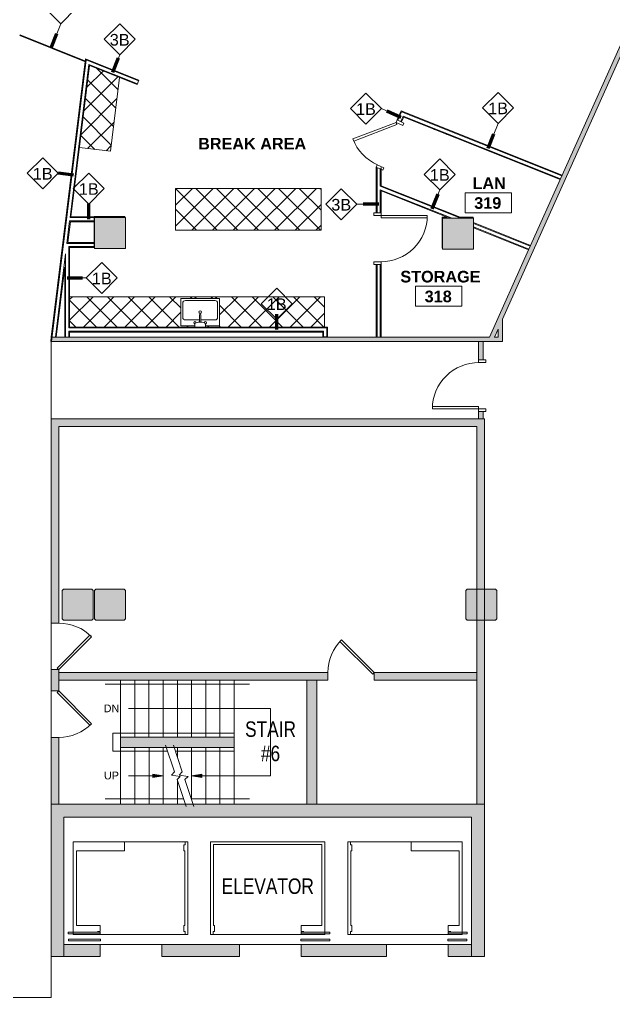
# Model space of a CAD drawing. Header units: inches. Extents: x -13 to 4331, y -638 to 2885.
# Drawn here: x 3126 to 3586, y 806 to 1564 of the extents above; entities that cross this region are included whole.
import ezdxf

# ---------------------------------------------------------------- set-up
doc = ezdxf.new("R2010")
doc.units = ezdxf.units.IN
doc.header["$MEASUREMENT"] = 0
for name, color, linetype, lineweight in [('A-AREA-IDEN', 2, 'Continuous', 9), ('A-DETL-THIN', 151, 'Continuous', 9), ('A-DOOR', 31, 'Continuous', 13), ('A-DOOR-FRAM', 31, 'Continuous', 20), ('A-ELEV', 7, 'Continuous', 9), ('A-FLOR-LEVL', 7, 'Continuous', 9), ('A-FLOR-STRS', 7, 'Continuous', 9), ('A-WALL', 113, 'Continuous', 9), ('A-WALL-IDEN', 211, 'Continuous', 9), ('A-WALL-PATT', 111, 'Continuous', 13), ('Chevy Chase Pavilion_3rd Floor Base_dwg', 8, 'Continuous', 9), ('I-WALL', 2, 'Continuous', 13), ('P-SANR-FIXT', 6, 'Continuous', 9), ('Q-CASE', 31, 'Continuous', 9), ('S-COLS', 52, 'Continuous', 13), ('TEXT', 7, 'Continuous', 9)]:
    doc.layers.add(name, color=color, linetype=linetype, lineweight=lineweight)
doc.styles.add('Arial', font='arial.ttf', dxfattribs={"height": 6})
doc.styles.add('Arial_1', font='arial.ttf', dxfattribs={"width": 0.8, "height": 12})
doc.styles.add('Swis721 Lt BT', font='swissl.ttf', dxfattribs={"height": 9})
doc.styles.add('Swis721 Lt BT_B', font='', dxfattribs={"height": 9})
doc.styles.get('Swis721 Lt BT_B').set_extended_font_data('Swis721 Lt BT', bold=True)
pattern_1 = [(0, (0, 0), (30.72, 7.68), [1.267, -21.773, 1.267, -21.773, -122.88]), (0, (0, 0), (30.72, 7.68), [-46.08, 1.267, -44.813, 1.267, -21.773, -53.76]), (0, (0, 0), (30.72, 7.68), [-115.2, 1.267, -14.093, 1.267, -37.133]), (120, (11.52, 3.84), (-22.011075, 22.7643), [1.267, -21.773, 1.267, -21.773, -122.88]), (120, (11.52, 3.84), (-22.011075, 22.7643), [-46.08, 1.267, -44.813, 1.267, -21.773, -53.76]), (120, (11.52, 3.84), (-22.011075, 22.7643), [-115.2, 1.267, -14.093, 1.267, -37.133]), (240, (15.36, 19.2), (-8.708925, -30.4443), [1.267, -21.773, 1.267, -21.773, -122.88]), (240, (15.36, 19.2), (-8.708925, -30.4443), [-46.08, 1.267, -44.813, 1.267, -21.773, -53.76]), (240, (15.36, 19.2), (-8.708925, -30.4443), [-115.2, 1.267, -14.093, 1.267, -37.133])]
pattern_2 = [(45, (0, 0), (-8.012227, 8.012227), []), (135, (0, 0), (-8.012227, -8.012227), [])]

# ---------------------------------------------------------------- blocks, each defined once
blk = doc.blocks.new('Concrete-Rectangular-Column - 24x24-5082804-FIRST FLOOR CONSTRUCTION')
at = {"layer": 'S-COLS', "lineweight": 9}
blk.add_hatch(color=7, dxfattribs=at).paths.add_polyline_path([(2.36, -12), (12, -12), (12, 12), (-12, 12), (-12, -12)], flags=0)
at = {"layer": 'S-COLS', "color": 8, "lineweight": 20}
for p, q in [((12, 12), (-12, 12)), ((-12, 12), (-12, -12)), ((12, -12), (12, 12)), ((-12, -12), (12, -12))]:
    blk.add_line(p, q, dxfattribs=at)
blk = doc.blocks.new('Single Flush - OTJ_SOLIDFLUSH_ALUM-V3-FIRST FLOOR CONSTRUCTION')
at = {"layer": 'A-DOOR', "color": 8, "lineweight": 20}
for p, q in [((16.15625, -1.75), (17.90625, -1.75)), ((16.15625, -37.5625), (16.15625, -1.75)), ((17.90625, -1.75), (17.90625, -37.5625)), ((17.90625, -37.5625), (16.15625, -37.5625))]:
    blk.add_line(p, q, dxfattribs=at)
at = {"layer": 'A-DOOR', "lineweight": 9}
blk.add_arc((17.90625, -1.75), 35.8125, 179.5, 270, dxfattribs=at)
at = {"layer": 'A-DOOR-FRAM', "color": 8}
for p, q in [((-20, 4), (-20, -1.75)), ((-20, 4), (-18, 4)), ((-18, 4), (-18, -1.75)), ((18.000004, 4), (18.000004, -1.75)), ((18.000004, 4), (20.000004, 4)), ((20.000004, 4), (20.000004, -1.75)), ((-20, -1.75), (-18, -1.75)), ((18.000004, -1.75), (20.000004, -1.75))]:
    blk.add_line(p, q, dxfattribs=at)
blk = doc.blocks.new('Sink Kitchen-Single - 30_ x 21_-5157492-FIRST FLOOR CONSTRUCTION')
at = {"layer": 'P-SANR-FIXT'}
for p, q in [((-3.37, 10.59), (-14.38, 10.59)), ((-14.38, 10.59), (-14.38, -10.41)), ((0.12, 7.88), (0.12, 2.09)), ((1.12, 7.88), (1.12, 2.09)), ((15.62, 10.59), (4.85, 10.59)), ((15.62, -10.41), (15.62, 10.59)), ((-12.88, 4.09), (-12.88, -6.91)), ((0.12, 6.09), (-10.88, 6.09)), ((12.12, 6.09), (1.12, 6.09)), ((14.12, -6.91), (14.12, 4.09)), ((-14.38, -10.41), (15.62, -10.41)), ((-10.88, -8.91), (12.12, -8.91))]:
    blk.add_line(p, q, dxfattribs=at)
for centre, radius, start, end in [((-3.38, 8.34), 1, 90, 180), ((-3.38, 8.34), 1, 180, 354.61732), ((4.62, 8.34), 1, 187.76447, 0), ((4.62, 8.34), 1, 360, 75.54269), ((-10.88, 4.09), 2, 90, 180), ((0.62, 0), 1, 360, 180), ((0.62, 0), 1, 180, 0), ((0.62, 2.09), 0.5, 180, 0), ((12.12, 4.09), 2, 360, 90), ((-10.88, -6.91), 2, 180, 270), ((12.12, -6.91), 2, 270, 0)]:
    blk.add_arc(centre, radius, start, end, dxfattribs=at)
blk = doc.blocks.new('Casework 8 - Casework 8-5456503-FIRST FLOOR CONSTRUCTION')
at = {"layer": 'Q-CASE'}
h = blk.add_hatch(dxfattribs=at)
h.set_pattern_fill('FP_14', color=256, style=0, pattern_type=2)
h.set_pattern_definition([(45, (-0.618, -7.569), (-8.012227, 8.012227), []), (135, (-0.618, -7.569), (-8.012227, -8.012227), [])])
h.paths.add_polyline_path([(3269.03, 1317.84), (3361.54, 1317.84), (3361.54, 1341.34), (3163.8, 1341.34), (3163.8, 1317.84), (3260.81, 1317.84), (3260.81, 1318.84), (3250.04, 1318.84), (3250.04, 1339.84), (3280.04, 1339.84), (3280.04, 1318.84), (3269.03, 1318.84)], flags=0)
for p, q in [((3361.54, 1341.34), (3163.8, 1341.34)), ((3361.54, 1317.84), (3361.54, 1341.34)), ((3163.8, 1317.84), (3260.81, 1317.84)), ((3269.03, 1317.84), (3361.54, 1317.84))]:
    blk.add_line(p, q, dxfattribs=at)
blk = doc.blocks.new('Casework 9 - Casework 9-5462017-FIRST FLOOR CONSTRUCTION')
at = {"layer": 'Q-CASE'}
h = blk.add_hatch(dxfattribs=at)
h.set_pattern_fill('FP_15', color=256, style=0, pattern_type=2)
h.set_pattern_definition(pattern_2)
h.paths.add_polyline_path([(3246.51, 1400.45), (3359.42, 1400.45), (3359.42, 1432.83), (3246.51, 1432.83), (3246.51, 1428.61)], flags=0)
for p, q in [((3359.42, 1432.83), (3246.51, 1432.83)), ((3246.51, 1432.83), (3246.51, 1400.45)), ((3359.42, 1400.45), (3359.42, 1432.83)), ((3246.51, 1400.45), (3359.42, 1400.45))]:
    blk.add_line(p, q, dxfattribs=at)
blk = doc.blocks.new('Single Flush - OTJ_SOLIDFLUSH_ALUM-5627531-FIRST FLOOR CONSTRUCTION')
at = {"layer": 'A-DOOR', "lineweight": 20}
for p, q in [((-7.42, 27.2), (-8.65, 25.96)), ((-8.65, 25.96), (16.67, 0.64)), ((17.91, 1.87), (-7.42, 27.2)), ((16.67, 0.64), (17.91, 1.87))]:
    blk.add_line(p, q, dxfattribs=at)
at = {"layer": 'A-DOOR', "lineweight": 9}
blk.add_arc((17.91, 1.87), 35.81, 135, 180.5, dxfattribs=at)
at = {"layer": 'A-DOOR-FRAM'}
for p, q in [((-20, -3.87), (-20, 1.87)), ((-20, 1.87), (-18, 1.87)), ((-18, -3.87), (-18, 1.87)), ((18, -3.87), (18, 1.87)), ((18, 1.87), (20, 1.87)), ((20, -3.87), (20, 1.87)), ((-20, -3.87), (-18, -3.87)), ((18, -3.87), (20, -3.87))]:
    blk.add_line(p, q, dxfattribs=at)
blk = doc.blocks.new('Casework 7 - Casework 8-5509651-FIRST FLOOR CONSTRUCTION')
at = {"layer": 'Q-CASE'}
h = blk.add_hatch(dxfattribs=at)
h.set_pattern_fill('FP_19', color=256, style=0, pattern_type=2)
h.set_pattern_definition(pattern_2)
h.paths.add_polyline_path([(3196.1, 1461.59), (3203.11, 1518.72), (3179.84, 1528), (3172.05, 1464.54), (3180.24, 1463.54)], flags=0)
for p, q in [((3196.1, 1461.59), (3203.11, 1518.72)), ((3172.05, 1464.54), (3196.1, 1461.59))]:
    blk.add_line(p, q, dxfattribs=at)
blk = doc.blocks.new('Single Flush - OTJ_SOLIDFLUSH_ALUM-5659428-FIRST FLOOR CONSTRUCTION')
at = {"layer": 'A-DOOR', "lineweight": 20}
for p, q in [((16.15625, -1.875), (17.90625, -1.875)), ((16.15625, -37.6875), (16.15625, -1.875)), ((17.90625, -1.875), (17.90625, -37.6875)), ((17.90625, -37.6875), (16.15625, -37.6875))]:
    blk.add_line(p, q, dxfattribs=at)
at = {"layer": 'A-DOOR', "lineweight": 9}
blk.add_arc((17.90625, -1.875), 35.8125, 179.5, 270, dxfattribs=at)
at = {"layer": 'A-DOOR-FRAM'}
for p, q in [((-20, 3.875), (-20, -1.875)), ((-20, 3.875), (-18, 3.875)), ((-18, 3.875), (-18, -1.875)), ((18.000004, 3.875), (18.000004, -1.875)), ((18.000004, 3.875), (20.000004, 3.875)), ((20.000004, 3.875), (20.000004, -1.875)), ((-20, -1.875), (-18, -1.875)), ((18.000004, -1.875), (20.000004, -1.875))]:
    blk.add_line(p, q, dxfattribs=at)
blk = doc.blocks.new('P-Water Filtration Cooler Bottle Filler - Bottle Filler-V6-FIRST FLOOR CONSTRUCTION')
at = {"layer": 'P-SANR-FIXT'}
for p, q in [((-4.11, 4.32), (-4.11, 1.88)), ((-4.11, 1.88), (4.11, 1.88)), ((4.11, 1.88), (4.11, 4.32))]:
    blk.add_line(p, q, dxfattribs=at)
blk.add_arc((0, -5.9), 11.64, 74.49807, 105.50193, dxfattribs=at)
for points in [[(-3.11, 5.32), (-3.19, 5.32), (-3.34, 5.3), (-3.55, 5.23), (-3.74, 5.11), (-3.93, 4.92), (-4.05, 4.71), (-4.1, 4.49), (-4.11, 4.38), (-4.11, 4.32)], [(4.11, 4.32), (4.11, 4.4), (4.09, 4.55), (4.02, 4.76), (3.9, 4.95), (3.71, 5.14), (3.5, 5.26), (3.28, 5.31), (3.17, 5.32), (3.11, 5.32)]]:
    blk.add_open_spline(points, degree=3, knots=[0, 0, 0, 0, 0.142857, 0.285714, 0.428571, 0.571429, 0.785714, 0.892857, 1, 1, 1, 1], dxfattribs=at)
blk = doc.blocks.new('Chevy Chase Pavilion_3rd Floor Base_dwg__U3-5518005-FIRST FLOOR CONSTRUCTION')
at = {"layer": 'A-DOOR', "color": 7, "lineweight": 9, "flags": 128}
blk.add_lwpolyline([(0, 0), (25.46, 25.46), (26.07, 24.84), (26.66, 24.18), (1.24, -1.24)], close=True, dxfattribs=at)
at = {"layer": 'A-DOOR', "color": 7, "lineweight": 9}
blk.add_arc((0, 0), 36, 0, 45, dxfattribs=at)
blk = doc.blocks.new('Chevy Chase Pavilion_3rd Floor Base_dwg__U3-5518006-FIRST FLOOR CONSTRUCTION')
at = {"layer": 'A-DOOR', "color": 7, "lineweight": 9, "flags": 128}
blk.add_lwpolyline([(0, 0), (25.46, 25.46), (26.07, 24.84), (26.66, 24.18), (1.24, -1.24)], close=True, dxfattribs=at)
at = {"layer": 'A-DOOR', "color": 7, "lineweight": 9}
blk.add_arc((0, 0), 36, 0, 45, dxfattribs=at)
blk = doc.blocks.new('Chevy Chase Pavilion_3rd Floor Base_dwg_cut-5518010-FIRST FLOOR CONSTRUCTION')
at = {"layer": 'A-FLOR-STRS', "flags": 128}
blk.add_lwpolyline([(-1, 0), (-0.125, 0), (-0.0625, -0.125), (0.0625, 0.125), (0.125, 0), (1, 0)], dxfattribs=at)
blk = doc.blocks.new('Chevy Chase Pavilion_3rd Floor Base_dwg-5020009-FIRST FLOOR CONSTRUCTION')
at = {"layer": 'A-FLOR-STRS'}
for points in [[(3228.97, 976.31), (3228.97, 978.98), (3236.97, 977.65)], [(3266.97, 976.31), (3258.97, 977.65), (3266.97, 978.98)]]:
    blk.add_hatch(color=256, dxfattribs=at).paths.add_polyline_path(points, flags=0)
at = {"layer": 'A-WALL-PATT', "lineweight": 9}
h = blk.add_hatch(color=7, dxfattribs=at)
h.paths.add_polyline_path([(3477.54, 1387.14), (3477.64, 1387.24), (3477.64, 1402.31), (3477.54, 1402.35), (3477.54, 1387.23)], flags=0)
h.paths.add_polyline_path([(3477.64, 1406.35), (3477.64, 1409.24), (3477.54, 1409.34), (3477.54, 1406.39)], flags=0)
for points in [[(3206.64, 1386.24), (3206.72, 1386.32), (3184.56, 1386.32), (3184.64, 1386.24), (3197.99, 1386.24)], [(3156.04, 1095.9), (3156.04, 1095.9), (3156.04, 1248.24), (3480.04, 1248.24), (3480.04, 1122.24), (3486.04, 1122.24), (3486.04, 1254.24), (3150.04, 1254.24), (3150.04, 1095.9)], [(3472.64, 1098.24), (3494.64, 1098.24), (3495.64, 1099.24), (3495.64, 1121.24), (3494.64, 1122.24), (3472.64, 1122.24), (3471.64, 1121.24), (3471.64, 1099.24)], [(3203.97, 999.65), (3291.97, 999.65), (3291.97, 1007.65), (3203.97, 1007.65), (3203.97, 999.65)]]:
    blk.add_hatch(color=7, dxfattribs=at).paths.add_polyline_path(points, flags=0)
h = blk.add_hatch(color=7, dxfattribs=at)
h.paths.add_polyline_path([(3181.64, 1098.24), (3182.64, 1099.24), (3182.64, 1121.24), (3181.64, 1122.24), (3159.64, 1122.24), (3158.64, 1121.24), (3158.64, 1099.24), (3159.64, 1098.24)], flags=0)
h.paths.add_polyline_path([(3206.64, 1098.24), (3207.64, 1099.24), (3207.64, 1121.24), (3206.64, 1122.24), (3184.64, 1122.24), (3183.64, 1121.24), (3183.64, 1099.24), (3184.64, 1098.24), (3197.99, 1098.24)], flags=0)
h = blk.add_hatch(color=7, dxfattribs=at)
h.paths.add_polyline_path([(3160.04, 955.65), (3160.04, 955.64), (3160.04, 945.65)], flags=0)
h.paths.add_polyline_path([(3486.04, 837.64), (3486.04, 1098.24), (3480.04, 1098.24), (3480.04, 1057.65), (3400.66, 1057.65), (3400.66, 1051.65), (3480.04, 1051.65), (3480.04, 955.64), (3356.03, 955.65), (3356.03, 1051.65), (3364.66, 1051.65), (3364.66, 1057.65), (3156.04, 1057.65), (3156.04, 1059.9), (3150.04, 1059.9), (3150.04, 1043.4), (3156.04, 1043.4), (3156.04, 1051.65), (3348.41, 1051.65), (3348.41, 955.65), (3156.04, 955.65), (3156.04, 1007.4), (3150.04, 1007.4), (3150.04, 837.65), (3188.04, 837.65), (3188.04, 846.77), (3160.04, 846.77), (3160.04, 945.65), (3476.04, 945.64), (3476.04, 846.77), (3458.04, 846.77), (3458.04, 837.64), (3476.04, 837.64)], flags=0)
h.paths.add_polyline_path([(3344.04, 837.65), (3410.04, 837.65), (3410.04, 846.77), (3344.04, 846.77)], flags=0)
h.paths.add_polyline_path([(3236.04, 837.65), (3296.04, 837.65), (3296.04, 846.77), (3236.04, 846.77)], flags=0)
at = {"layer": 'A-ELEV'}
for p, q in [((3253.92, 924.01), (3253.92, 926.51)), ((3382.16, 857.01), (3382.16, 854.51))]:
    blk.add_line(p, q, dxfattribs=at)
at = {"layer": 'A-ELEV', "flags": 128}
for points in [[(3167.29, 926.52), (3167.29, 854.52), (3256.04, 854.52), (3256.04, 926.51), (3167.29, 926.51)], [(3186.04, 857.02), (3188.04, 857.02), (3188.04, 861.52), (3169.66, 861.52), (3169.66, 919.52), (3206.92, 919.52), (3206.92, 926.51)], [(3362.42, 926.51), (3362.42, 854.51), (3273.66, 854.51), (3273.66, 926.51), (3362.42, 926.51)], [(3468.79, 926.51), (3468.79, 854.51), (3380.04, 854.51), (3380.04, 926.51), (3468.79, 926.51)], [(3382.17, 926.51), (3382.17, 924.01), (3383.17, 924.01), (3383.17, 919.51), (3382.42, 919.51), (3382.42, 861.51), (3383.16, 861.51), (3383.16, 857.01), (3382.16, 857.01)], [(3460.04, 857.01), (3458.04, 857.01), (3458.04, 861.51), (3466.41, 861.51), (3466.41, 919.51), (3429.17, 919.51), (3429.17, 926.51)], [(3253.91, 854.51), (3253.91, 857.01), (3252.91, 857.01), (3252.91, 861.51), (3253.66, 861.51), (3253.66, 919.51), (3252.92, 919.51), (3252.92, 924.01), (3253.92, 924.01)], [(3275.79, 854.51), (3275.79, 857.01), (3276.79, 857.01), (3276.79, 861.51), (3276.04, 861.51), (3276.04, 924.26), (3360.04, 924.26), (3360.04, 861.51), (3344.04, 861.51), (3344.04, 857.01), (3346.04, 857.01)], [(3188.04, 855.27), (3188.04, 856.52), (3163.41, 856.52), (3163.41, 855.27), (3188.04, 855.27)], [(3344.04, 855.26), (3344.04, 856.51), (3366.29, 856.51), (3366.29, 855.26), (3344.04, 855.26)], [(3458.04, 855.26), (3458.04, 856.51), (3472.66, 856.51), (3472.66, 855.26), (3458.04, 855.26)], [(3188.29, 849.77), (3188.29, 851.02), (3163.66, 851.02), (3163.66, 849.77), (3188.29, 849.77)], [(3343.79, 849.76), (3343.79, 851.01), (3366.29, 851.01), (3366.29, 849.76), (3343.79, 849.76)], [(3457.79, 849.76), (3457.79, 851.01), (3472.41, 851.01), (3472.41, 849.76), (3457.79, 849.76)]]:
    blk.add_lwpolyline(points, dxfattribs=at)
at = {"layer": 'A-FLOR-LEVL', "flags": 128}
blk.add_lwpolyline([(3160.04, 846.77), (3476.04, 846.77), (3476.04, 945.64), (3160.04, 945.64)], close=True, dxfattribs=at)
at = {"layer": 'A-FLOR-STRS'}
for p, q in [((3303.97, 1048.61), (3191.97, 1048.61)), ((3203.97, 1007.65), (3203.97, 1051.65)), ((3214.97, 1007.65), (3214.97, 1051.65)), ((3225.97, 1007.65), (3225.97, 1051.65)), ((3236.97, 1007.65), (3236.97, 1051.65)), ((3247.97, 1007.65), (3247.97, 1051.65)), ((3258.97, 1007.65), (3258.97, 1051.65)), ((3269.97, 1007.65), (3269.97, 1051.65)), ((3280.97, 1007.65), (3280.97, 1051.65)), ((3291.97, 1007.65), (3291.97, 1051.65)), ((3203.98, 955.65), (3203.98, 999.65)), ((3214.98, 955.65), (3214.98, 999.65)), ((3225.98, 955.65), (3225.98, 999.65)), ((3236.98, 955.65), (3236.98, 999.65)), ((3246.44, 996.65), (3291.97, 996.65)), ((3247.98, 992.04), (3247.98, 999.65)), ((3258.98, 958.99), (3258.98, 999.65)), ((3269.98, 955.65), (3269.98, 999.65)), ((3280.98, 955.65), (3280.98, 999.65)), ((3291.98, 955.65), (3291.98, 999.65)), ((3236.97, 977.65), (3209.97, 977.65)), ((3228.97, 976.31), (3228.97, 978.98)), ((3228.97, 978.98), (3236.97, 977.65)), ((3236.97, 977.65), (3228.97, 976.31)), ((3258.97, 977.65), (3266.97, 978.98)), ((3266.97, 976.31), (3258.97, 977.65)), ((3266.97, 978.98), (3266.97, 976.31)), ((3247.98, 955.65), (3247.98, 974.02)), ((3252.76, 959.65), (3191.98, 959.65)), ((3303.98, 959.65), (3258.76, 959.65))]:
    blk.add_line(p, q, dxfattribs=at)
at = {"layer": 'A-FLOR-STRS', "flags": 128}
for points in [[(3258.97, 977.65), (3320.19, 977.65), (3320.19, 1029.65), (3209.98, 1029.65)], [(3291.97, 1010.65), (3197.97, 1010.65), (3197.97, 996.65), (3240.44, 996.65)]]:
    blk.add_lwpolyline(points, dxfattribs=at)
at = {"layer": 'A-WALL', "color": 7}
for p, q in [((3348.41, 955.65), (3348.41, 1051.65)), ((3356.03, 955.65), (3356.03, 1051.65))]:
    blk.add_line(p, q, dxfattribs=at)
at = {"layer": 'A-WALL', "color": 7, "flags": 128}
for points in [[(3480.04, 955.65), (3480.04, 1248.24), (3156.04, 1248.24), (3156.04, 1095.9), (3150.04, 1095.9), (3150.04, 1254.24), (3481.48, 1254.24)], [(3484.98, 1254.24), (3486.04, 1254.24), (3486.04, 955.65)], [(3156.04, 1057.65), (3364.66, 1057.65), (3364.66, 1051.65), (3156.04, 1051.65)], [(3480.04, 1051.65), (3400.66, 1051.65), (3400.66, 1057.65), (3480.04, 1057.65)], [(3156.04, 955.65), (3156.04, 1007.4), (3150.04, 1007.4), (3150.04, 955.65)], [(3203.97, 1007.65), (3203.97, 999.65), (3291.97, 999.65), (3291.97, 1007.65), (3203.97, 1007.65)], [(3160.04, 945.65), (3476.04, 945.65), (3476.04, 837.64), (3486.04, 837.64), (3486.04, 955.64), (3150.04, 955.64), (3150.04, 837.65), (3160.04, 837.65), (3160.04, 945.65)], [(3160.04, 846.77), (3188.04, 846.77), (3188.04, 837.65), (3160.04, 837.65)], [(3296.04, 837.65), (3236.04, 837.65), (3236.04, 846.77), (3296.04, 846.77), (3296.04, 837.65)], [(3410.04, 846.77), (3410.04, 837.65), (3344.04, 837.65), (3344.04, 846.77), (3410.04, 846.77)], [(3476.04, 846.77), (3458.04, 846.77), (3458.04, 837.64), (3476.04, 837.64)]]:
    blk.add_lwpolyline(points, dxfattribs=at)
blk.add_lwpolyline([(3150.04, 1059.9), (3156.04, 1059.9), (3156.04, 1043.4), (3150.04, 1043.4)], close=True, dxfattribs=at)
at = {"layer": 'S-COLS', "color": 7, "lineweight": 9, "flags": 128}
for points in [[(3477.64, 1406.35), (3477.64, 1409.24), (3477.54, 1409.34)], [(3477.54, 1387.14), (3477.64, 1387.24), (3477.64, 1402.32)], [(3184.56, 1386.32), (3184.64, 1386.24), (3206.64, 1386.24), (3206.72, 1386.32)]]:
    blk.add_lwpolyline(points, dxfattribs=at)
for points in [[(3158.64, 1099.24), (3159.64, 1098.24), (3181.64, 1098.24), (3182.64, 1099.24), (3182.64, 1121.24), (3181.64, 1122.24), (3159.64, 1122.24), (3158.64, 1121.24)], [(3183.64, 1099.24), (3184.64, 1098.24), (3206.64, 1098.24), (3207.64, 1099.24), (3207.64, 1121.24), (3206.64, 1122.24), (3184.64, 1122.24), (3183.64, 1121.24)], [(3471.64, 1099.24), (3472.64, 1098.24), (3494.64, 1098.24), (3495.64, 1099.24), (3495.64, 1121.24), (3494.64, 1122.24), (3472.64, 1122.24), (3471.64, 1121.24)]]:
    blk.add_lwpolyline(points, close=True, dxfattribs=at)
at = {"extrusion": (0, 0, -1), "zscale": -1, "rotation": 90.00000000000001}
blk.add_blockref('Chevy Chase Pavilion_3rd Floor Base_dwg__U3-5518005-FIRST FLOOR CONSTRUCTION', (-3156.04, 1059.9), dxfattribs=at)
at = {"extrusion": (0, 0, -1), "zscale": -1}
blk.add_blockref('Chevy Chase Pavilion_3rd Floor Base_dwg__U3-5518005-FIRST FLOOR CONSTRUCTION', (-3400.66, 1057.65), dxfattribs=at)
at = {"rotation": 270}
blk.add_blockref('Chevy Chase Pavilion_3rd Floor Base_dwg__U3-5518006-FIRST FLOOR CONSTRUCTION', (3156.04, 1043.4), dxfattribs=at)
at = {"xscale": 24.99999999999999, "yscale": 24.99999999999999, "zscale": 24.99999999999999, "rotation": 288.4112453298256}
for p in [(3246.77, 977.65), (3252.77, 977.65)]:
    blk.add_blockref('Chevy Chase Pavilion_3rd Floor Base_dwg_cut-5518010-FIRST FLOOR CONSTRUCTION', p, dxfattribs=at)
at = {"layer": 'A-FLOR-STRS', "char_height": 6, "attachment_point": 2, "line_spacing_factor": 0.941778, "style": 'Arial'}
for s, insert, width in [('DN', (3196.87, 1032.87), 14.3977), ('UP', (3196.87, 980.87), 13.8835)]:
    blk.add_mtext(s, dxfattribs=dict(at, insert=insert, width=width))
at = {"layer": 'TEXT', "char_height": 12, "attachment_point": 2, "line_spacing_factor": 0.941778, "style": 'Arial_1'}
for s, insert, width in [('STAIR\\P#6', (3320.19, 1019.79), 45.5438), ('ELEVATOR', (3318.04, 898.09), 84.6232)]:
    blk.add_mtext(s, dxfattribs=dict(at, insert=insert, width=width))
blk = doc.blocks.new('Wall Tag - 1_4_-62626-FIRST FLOOR CONSTRUCTION')
at = {"layer": 'A-WALL-IDEN'}
for p, q in [((-0.125, 0), (0, 0.125)), ((0, 0.125), (0.125, 0)), ((-0.125, 0), (0, -0.125)), ((0, -0.125), (0.125, 0))]:
    blk.add_line(p, q, dxfattribs=at)
blk = doc.blocks.new('Room Tag - Room Name and Number-3379422-FIRST FLOOR CONSTRUCTION')
at = {"layer": 'A-AREA-IDEN'}
for p, q in [((-0.1881, -0.1636), (-0.1881, -0.0018)), ((-0.1881, -0.0018), (0.1869, -0.0018)), ((0.1869, -0.0018), (-0.1881, -0.0018)), ((-0.1881, -0.0018), (-0.1881, -0.1636)), ((0.1869, -0.0018), (0.1869, -0.1636)), ((0.1869, -0.1636), (0.1869, -0.0018)), ((0.1869, -0.1636), (-0.1881, -0.1636)), ((-0.1881, -0.1636), (0.1869, -0.1636))]:
    blk.add_line(p, q, dxfattribs=at)

msp = doc.modelspace()

# ---------------------------------------------------------------- hatches: boundary and pattern name
at = {"layer": 'A-WALL'}
msp.add_hatch(color=250, dxfattribs=at).paths.add_polyline_path([(3206.7, 1410.32), (3206.7, 1410.48), (3183.95, 1410.48), (3183.95, 1410.32), (3197.99, 1410.32)], flags=0)
h = msp.add_hatch(color=250, dxfattribs=at)
h.paths.add_polyline_path([(3476.7, 1409.82), (3476.7, 1409.91), (3467.03, 1409.91), (3467.25, 1409.82), (3468.94, 1409.82)], flags=0)
h.paths.add_polyline_path([(3460.28, 1409.82), (3460.5, 1409.82), (3460.28, 1409.91), (3453.95, 1409.91), (3453.95, 1409.82), (3460.26, 1409.82)], flags=0)
at = {"layer": 'A-WALL-PATT', "lineweight": 9}
for points in [[(3490.03, 1317.67), (3493.86, 1317.67), (3694.86, 1766.09), (3691.64, 1767.45), (3496.24, 1331.54)], [(3496.58, 1317.67), (3500.08, 1317.67), (3500.08, 1331.54), (3496.58, 1323.74), (3496.58, 1318.74)], [(3150.44, 1314.17), (3500.08, 1314.17), (3500.08, 1317.67), (3150.87, 1317.67), (3150.54, 1315.01)]]:
    msp.add_hatch(color=7, dxfattribs=at).paths.add_polyline_path(points, flags=0)
h = msp.add_hatch(dxfattribs=at)
h.set_pattern_fill('FP_13', color=256, style=0, pattern_type=2)
h.set_pattern_definition(pattern_1)
h.paths.add_polyline_path([(3150.44, 1314.17), (3177.3, 1533.05), (3176.71, 1533.28), (3149.81, 1314.17), (3150.24, 1314.17)], flags=0)
h = msp.add_hatch(dxfattribs=at)
h.set_pattern_fill('FP_13', color=256, style=0, pattern_type=2)
h.set_pattern_definition(pattern_1)
h.paths.add_polyline_path([(3217.88, 1516.19), (3218.11, 1516.77), (3177.31, 1533.04), (3177.23, 1532.4), (3216.95, 1516.56)], flags=0)
h = msp.add_hatch(dxfattribs=at)
h.set_pattern_fill('FP_13', color=256, style=0, pattern_type=2)
h.set_pattern_definition(pattern_1)
h.paths.add_polyline_path([(3154.02, 1317.67), (3161.29, 1376.92), (3161.29, 1382.05), (3153.39, 1317.67)], flags=0)
h.paths.add_polyline_path([(3162.71, 1390.23), (3162.93, 1390.23), (3165.07, 1407.68), (3164.44, 1407.68), (3162.3, 1390.23), (3162.62, 1390.23)], flags=0)
h.paths.add_polyline_path([(3165.38, 1410.18), (3179.92, 1528.64), (3179.32, 1528.88), (3164.75, 1410.18), (3165.07, 1410.18)], flags=0)
h = msp.add_hatch(dxfattribs=at)
h.set_pattern_fill('FP_13', color=256, style=0, pattern_type=2)
h.set_pattern_definition(pattern_1)
h.paths.add_polyline_path([(3546, 1442.54), (3546.25, 1443.11), (3421.49, 1492.86), (3421.23, 1492.29), (3544.57, 1443.11)], flags=0)
h = msp.add_hatch(dxfattribs=at)
h.set_pattern_fill('FP_13', color=256, style=0, pattern_type=2)
h.set_pattern_definition(pattern_1)
h.paths.add_polyline_path([(3544.72, 1439.68), (3544.97, 1440.25), (3423.12, 1488.85), (3422.86, 1488.28), (3543.29, 1440.25)], flags=0)
h = msp.add_hatch(dxfattribs=at)
h.set_pattern_fill('FP_13', color=256, style=0, pattern_type=2)
h.set_pattern_definition(pattern_1)
h.paths.add_polyline_path([(3402.79, 1317.67), (3402.79, 1373.92), (3402.17, 1373.92), (3402.17, 1317.67)], flags=0)
h.paths.add_polyline_path([(3402.17, 1413.92), (3402.79, 1413.92), (3402.79, 1449), (3402.17, 1449.28), (3402.17, 1421.07)], flags=0)
h = msp.add_hatch(dxfattribs=at)
h.set_pattern_fill('FP_13', color=256, style=0, pattern_type=2)
h.set_pattern_definition(pattern_1)
h.paths.add_polyline_path([(3405.92, 1317.67), (3405.92, 1373.92), (3405.29, 1373.92), (3405.29, 1317.67)], flags=0)
h.paths.add_polyline_path([(3405.92, 1413.92), (3405.92, 1431.59), (3405.29, 1431.84), (3405.29, 1413.92)], flags=0)
h.paths.add_polyline_path([(3405.92, 1434.28), (3405.92, 1448.95), (3405.41, 1447.82), (3405.29, 1447.88), (3405.29, 1434.53)], flags=0)
h = msp.add_hatch(dxfattribs=at)
h.set_pattern_fill('FP_13', color=256, style=0, pattern_type=2)
h.set_pattern_definition(pattern_1)
h.paths.add_polyline_path([(3520.33, 1385.29), (3520.59, 1385.86), (3477.54, 1403.03), (3477.54, 1402.35), (3518.9, 1385.86)], flags=0)
h.paths.add_polyline_path([(3460.28, 1409.91), (3405.92, 1431.59), (3405.92, 1430.92), (3458.59, 1409.91)], flags=0)
at = {"layer": 'A-WALL-PATT'}
msp.add_hatch(color=250, dxfattribs=at).paths.add_polyline_path([(3183.33, 1387.1), (3183.7, 1387.1), (3183.7, 1410.32), (3183.95, 1410.32), (3183.95, 1410.48), (3206.7, 1410.48), (3206.71, 1410.32), (3207.33, 1410.32), (3207.33, 1411.1), (3183.33, 1411.1), (3183.33, 1387.73)], flags=0)
h = msp.add_hatch(color=250, dxfattribs=at)
h.paths.add_polyline_path([(3453.54, 1386.53), (3453.54, 1409.82), (3453.95, 1409.82), (3453.95, 1409.91), (3458.59, 1409.91), (3457.02, 1410.53), (3453.33, 1410.53), (3453.33, 1386.53)], flags=0)
h.paths.add_polyline_path([(3477.33, 1409.82), (3477.33, 1410.53), (3467.15, 1410.53), (3468.72, 1409.91), (3476.7, 1409.91), (3476.72, 1409.82)], flags=0)
at = {"layer": 'A-WALL-PATT', "lineweight": 9}
h = msp.add_hatch(dxfattribs=at)
h.set_pattern_fill('FP_13', color=256, style=0, pattern_type=2)
h.set_pattern_definition(pattern_1)
h.paths.add_polyline_path([(3164.42, 1317.67), (3164.42, 1322.17), (3163.79, 1322.16), (3163.79, 1317.67)], flags=0)
h.paths.add_polyline_path([(3163.79, 1324.67), (3164.42, 1324.67), (3164.42, 1387.1), (3163.79, 1387.1), (3163.79, 1325.3)], flags=0)
h = msp.add_hatch(dxfattribs=at)
h.set_pattern_fill('FP_13', color=256, style=0, pattern_type=2)
h.set_pattern_definition(pattern_1)
h.paths.add_polyline_path([(3161.29, 1317.67), (3161.29, 1376.92), (3160.67, 1371.81), (3160.67, 1317.67)], flags=0)
h = msp.add_hatch(dxfattribs=at)
h.set_pattern_fill('FP_13', color=256, style=0, pattern_type=2)
h.set_pattern_definition(pattern_1)
h.paths.add_polyline_path([(3164.42, 1324.67), (3363.79, 1324.67), (3363.79, 1325.3), (3164.42, 1325.3)], flags=0)
h = msp.add_hatch(dxfattribs=at)
h.set_pattern_fill('FP_13', color=256, style=0, pattern_type=2)
h.set_pattern_definition(pattern_1)
h.paths.add_polyline_path([(3312.4, 1321.55), (3360.67, 1321.55), (3360.67, 1322.17), (3164.42, 1322.17), (3164.42, 1321.55), (3197.99, 1321.55)], flags=0)
h = msp.add_hatch(color=7, dxfattribs=at)
h.paths.add_polyline_path([(3481.48, 1254.24), (3484.98, 1254.24), (3484.98, 1259.92), (3481.48, 1259.92)], flags=0)
h.paths.add_polyline_path([(3481.48, 1299.92), (3484.98, 1299.92), (3484.98, 1314.17), (3481.48, 1314.17)], flags=0)

# ---------------------------------------------------------------- linework, layer by layer
at = {"layer": 'A-DETL-THIN'}
for p, q in [((3689.6, 1754.34), (3500.08, 1331.54)), ((3500.08, 1331.54), (3500.08, 1314.17)), ((3500.08, 1314.17), (3150.04, 1314.17)), ((3150.04, 1314.17), (3150.04, 805.86)), ((3150.04, 805.86), (2828.96, 805.86))]:
    msp.add_line(p, q, dxfattribs=at)
at = {"layer": 'A-WALL', "lineweight": 13}
for p, q in [((3177.23, 1532.4), (3150.44, 1314.17)), ((3177.23, 1532.4), (3217.88, 1516.19)), ((3179.32, 1528.88), (3164.75, 1410.18)), ((3179.32, 1528.88), (3216.95, 1513.87)), ((3421.81, 1492.06), (3418.92, 1485.6)), ((3423.12, 1488.85), (3421.2, 1484.58)), ((3421.81, 1492.06), (3546, 1442.54)), ((3423.12, 1488.85), (3544.97, 1440.25)), ((3402.79, 1449), (3402.79, 1413.92)), ((3405.29, 1447.88), (3405.29, 1434.53)), ((3544.72, 1439.68), (3546.25, 1443.11)), ((3467.03, 1409.91), (3405.29, 1434.53)), ((3405.29, 1431.84), (3405.29, 1413.92)), ((3460.28, 1409.91), (3405.29, 1431.84)), ((3164.75, 1410.18), (3183.33, 1410.18)), ((3164.44, 1407.68), (3162.3, 1390.23)), ((3164.44, 1407.68), (3183.33, 1407.68)), ((3521.61, 1388.14), (3477.54, 1405.72)), ((3520.59, 1385.86), (3477.54, 1403.03)), ((3162.3, 1390.23), (3183.33, 1390.23)), ((3163.79, 1387.73), (3183.33, 1387.73)), ((3163.79, 1324.67), (3163.79, 1387.73)), ((3520.33, 1385.29), (3521.87, 1388.71)), ((3161.29, 1382.05), (3153.39, 1317.67)), ((3161.29, 1317.67), (3161.29, 1382.05)), ((3402.79, 1373.92), (3402.79, 1317.67)), ((3405.29, 1373.92), (3405.29, 1317.67)), ((3363.79, 1324.67), (3163.79, 1324.67)), ((3163.79, 1317.67), (3163.79, 1322.17)), ((3361.29, 1322.17), (3163.79, 1322.17)), ((3361.29, 1317.82), (3361.29, 1322.17)), ((3363.79, 1317.82), (3363.79, 1324.67)), ((3150.87, 1317.67), (3154.02, 1317.67)), ((3160.67, 1317.67), (3164.42, 1317.67)), ((3402.17, 1317.67), (3405.92, 1317.67))]:
    msp.add_line(p, q, dxfattribs=at)
at = {"layer": 'A-WALL', "color": 8, "lineweight": 20}
for p, q in [((3183.33, 1411.1), (3183.33, 1410.8)), ((3207.33, 1411.1), (3183.33, 1411.1)), ((3207.33, 1410.32), (3207.33, 1411.1)), ((3453.33, 1410.53), (3453.33, 1386.53)), ((3457.02, 1410.53), (3453.33, 1410.53)), ((3477.33, 1410.53), (3467.15, 1410.53)), ((3477.33, 1409.82), (3477.33, 1410.53)), ((3183.33, 1407.05), (3183.33, 1390.85)), ((3183.33, 1387.1), (3183.7, 1387.1)), ((3453.33, 1386.53), (3453.54, 1386.53))]:
    msp.add_line(p, q, dxfattribs=at)
at = {"layer": 'A-WALL'}
for p, q in [((3183.33, 1410.18), (3183.33, 1407.68)), ((3183.33, 1390.23), (3183.33, 1387.73))]:
    msp.add_line(p, q, dxfattribs=at)
at = {"layer": 'A-WALL', "color": 55, "lineweight": 13}
for p, q in [((3183.95, 1410.48), (3183.95, 1410.32)), ((3206.7, 1410.48), (3183.95, 1410.48)), ((3206.7, 1410.32), (3206.7, 1410.48)), ((3453.95, 1409.91), (3453.95, 1409.82)), ((3458.59, 1409.91), (3453.95, 1409.91)), ((3460.28, 1409.91), (3458.59, 1409.91)), ((3468.72, 1409.91), (3467.03, 1409.91)), ((3476.7, 1409.91), (3468.72, 1409.91)), ((3476.7, 1409.82), (3476.7, 1409.91))]:
    msp.add_line(p, q, dxfattribs=at)
at = {"layer": 'A-WALL-IDEN'}
for p, q in [((3150.12, 1541.87), (3157.51, 1560.4)), ((3197.83, 1522.84), (3203.24, 1536.4)), ((3421.32, 1487.91), (3406.13, 1494.72)), ((3488.93, 1463.95), (3496.62, 1483.24)), ((3167.53, 1443.11), (3155.54, 1444.58)), ((3445.61, 1417.1), (3451.42, 1431.66)), ((3179.23, 1408.93), (3179.23, 1420.74)), ((3404.04, 1420.56), (3387, 1420.56)), ((3162.54, 1363.41), (3177.32, 1363.41)), ((3324.96, 1323.42), (3324.96, 1331.46))]:
    msp.add_line(p, q, dxfattribs=at)
at = {"layer": 'A-WALL-IDEN', "lineweight": 90}
for p, q in [((3150.12, 1541.87), (3154.57, 1553.01)), ((3197.83, 1522.84), (3202.28, 1533.99)), ((3421.32, 1487.91), (3410.37, 1492.82)), ((3488.93, 1463.95), (3493.37, 1475.1)), ((3167.53, 1443.11), (3155.62, 1444.57)), ((3445.61, 1417.1), (3450.06, 1428.25)), ((3179.23, 1408.93), (3179.23, 1420.93)), ((3404.04, 1420.56), (3392.04, 1420.56)), ((3162.54, 1363.41), (3174.54, 1363.41)), ((3324.96, 1323.42), (3324.96, 1335.42))]:
    msp.add_line(p, q, dxfattribs=at)
at = {"layer": 'I-WALL', "color": 8, "lineweight": 20}
for p, q in [((3691.64, 1767.45), (3546.25, 1443.11)), ((3500.08, 1331.54), (3688.48, 1751.85)), ((3544.72, 1439.68), (3521.87, 1388.71)), ((3520.33, 1385.29), (3490.03, 1317.67)), ((3500.08, 1314.17), (3500.08, 1331.54)), ((3493.86, 1317.67), (3496.58, 1323.74)), ((3496.58, 1323.74), (3496.58, 1317.67)), ((3150.24, 1317.67), (3149.81, 1314.17)), ((3149.81, 1314.17), (3481.48, 1314.17)), ((3160.67, 1317.67), (3154.02, 1317.67)), ((3402.17, 1317.67), (3164.42, 1317.67)), ((3490.03, 1317.67), (3405.92, 1317.67)), ((3481.48, 1314.17), (3481.48, 1299.92)), ((3484.98, 1299.92), (3484.98, 1314.17)), ((3484.98, 1314.17), (3500.08, 1314.17)), ((3496.58, 1317.67), (3493.86, 1317.67)), ((3481.48, 1299.92), (3484.98, 1299.92)), ((3484.98, 1259.92), (3481.48, 1259.92)), ((3481.48, 1259.92), (3481.48, 1254.24)), ((3484.98, 1254.24), (3484.98, 1259.92)), ((3481.48, 1254.24), (3484.98, 1254.24))]:
    msp.add_line(p, q, dxfattribs=at)
at = {"layer": 'I-WALL'}
for p, q in [((3126.06, 1551.73), (3125.87, 1551.27)), ((3125.87, 1551.27), (3176.03, 1531.27)), ((3176.22, 1531.73), (3126.06, 1551.73)), ((3176.71, 1533.28), (3150.24, 1317.67)), ((3176.03, 1531.27), (3176.22, 1531.73)), ((3218.11, 1516.77), (3176.71, 1533.28)), ((3165.45, 1410.8), (3179.84, 1528)), ((3179.84, 1528), (3216.72, 1513.29)), ((3216.72, 1513.29), (3218.11, 1516.77)), ((3421.49, 1492.86), (3418.35, 1485.86)), ((3418.35, 1485.86), (3421.77, 1484.32)), ((3546.25, 1443.11), (3421.49, 1492.86)), ((3421.77, 1484.32), (3423.44, 1488.05)), ((3423.44, 1488.05), (3544.72, 1439.68)), ((3405.41, 1447.82), (3402.17, 1449.28)), ((3402.17, 1449.28), (3402.17, 1413.92)), ((3405.92, 1448.95), (3405.41, 1447.82)), ((3405.92, 1434.95), (3405.92, 1448.95)), ((3467.15, 1410.53), (3405.92, 1434.95)), ((3405.92, 1413.92), (3405.92, 1430.92)), ((3405.92, 1430.92), (3457.02, 1410.53)), ((3183.33, 1410.8), (3165.45, 1410.8)), ((3402.17, 1413.92), (3405.92, 1413.92)), ((3163, 1390.85), (3164.99, 1407.05)), ((3164.99, 1407.05), (3183.33, 1407.05)), ((3521.87, 1388.71), (3477.54, 1406.39)), ((3477.54, 1402.35), (3520.33, 1385.29)), ((3183.33, 1390.85), (3163, 1390.85)), ((3164.42, 1387.1), (3183.33, 1387.1)), ((3164.42, 1325.3), (3164.42, 1387.1)), ((3154.02, 1317.67), (3160.67, 1371.83)), ((3160.67, 1371.83), (3160.67, 1317.67)), ((3405.92, 1373.92), (3402.17, 1373.92)), ((3402.17, 1373.92), (3402.17, 1317.67)), ((3405.92, 1317.67), (3405.92, 1373.92)), ((3261.43, 1325.3), (3164.42, 1325.3)), ((3164.42, 1317.67), (3164.42, 1321.55)), ((3164.42, 1321.55), (3360.67, 1321.55)), ((3364.42, 1325.3), (3269.65, 1325.3)), ((3360.67, 1321.55), (3360.67, 1317.82)), ((3364.42, 1317.82), (3364.42, 1325.3)), ((3360.67, 1317.82), (3364.42, 1317.82))]:
    msp.add_line(p, q, dxfattribs=at)
at = {"layer": 'I-WALL', "lineweight": 9}
for p, q in [((3183.33, 1407.68), (3183.33, 1410.18)), ((3183.33, 1387.73), (3183.33, 1390.23))]:
    msp.add_line(p, q, dxfattribs=at)

# ---------------------------------------------------------------- block references
at = {"layer": 'A-AREA-IDEN', "xscale": 95.99999999999994, "yscale": 95.99999999999994, "zscale": 95.99999999999994}
for p in [(3489.03, 1429.61), (3450.6, 1357.24)]:
    msp.add_blockref('Room Tag - Room Name and Number-3379422-FIRST FLOOR CONSTRUCTION', p, dxfattribs=at)
at = {"layer": 'A-DOOR'}
for name, p, rotation in [('Single Flush - OTJ_SOLIDFLUSH_ALUM-5627531-FIRST FLOOR CONSTRUCTION', (3411.88, 1466.84), 65.85584217086438), ('Single Flush - OTJ_SOLIDFLUSH_ALUM-5659428-FIRST FLOOR CONSTRUCTION', (3404.04, 1393.92), 90), ('Single Flush - OTJ_SOLIDFLUSH_ALUM-V3-FIRST FLOOR CONSTRUCTION', (3483.23, 1279.92), 270)]:
    msp.add_blockref(name, p, dxfattribs=dict(at, rotation=rotation))
at = {"layer": 'A-WALL-IDEN', "xscale": 95.99999999999994, "yscale": 95.99999999999994, "zscale": 95.99999999999994}
for p in [(3157.51, 1572.4), (3203.24, 1548.4), (3394.13, 1494.72), (3496.62, 1495.24), (3143.54, 1444.58), (3451.42, 1443.66), (3179.23, 1432.74), (3375, 1420.56), (3189.32, 1363.41), (3324.96, 1343.46)]:
    msp.add_blockref('Wall Tag - 1_4_-62626-FIRST FLOOR CONSTRUCTION', p, dxfattribs=at)
at = {"layer": 'Chevy Chase Pavilion_3rd Floor Base_dwg', "color": 7}
msp.add_blockref('Chevy Chase Pavilion_3rd Floor Base_dwg-5020009-FIRST FLOOR CONSTRUCTION', (0, 0), dxfattribs=at)
at = {"layer": 'P-SANR-FIXT', "rotation": 180}
msp.add_blockref('Sink Kitchen-Single - 30_ x 21_-5157492-FIRST FLOOR CONSTRUCTION', (3266.28, 1337), dxfattribs=at)
at = {"layer": 'P-SANR-FIXT'}
msp.add_blockref('P-Water Filtration Cooler Bottle Filler - Bottle Filler-V6-FIRST FLOOR CONSTRUCTION', (3265.54, 1323.42), dxfattribs=at)
at = {"layer": 'Q-CASE'}
for name, p in [('Casework 7 - Casework 8-5509651-FIRST FLOOR CONSTRUCTION', (0, 0)), ('Casework 9 - Casework 9-5462017-FIRST FLOOR CONSTRUCTION', (0, 0)), ('Casework 8 - Casework 8-5456503-FIRST FLOOR CONSTRUCTION', (0.62, 7.57))]:
    msp.add_blockref(name, p, dxfattribs=at)
at = {"layer": 'S-COLS', "lineweight": 9}
for p in [(3195.7, 1398.32), (3465.54, 1397.82)]:
    msp.add_blockref('Concrete-Rectangular-Column - 24x24-5082804-FIRST FLOOR CONSTRUCTION', p, dxfattribs=at)

# ---------------------------------------------------------------- texts
at = {"layer": 'A-AREA-IDEN', "char_height": 9, "attachment_point": 1, "style": 'Swis721 Lt BT_B'}
for s, insert, width in [('BREAK AREA', (3264.03, 1472), 94.233), ('LAN', (3476.79, 1441.33), 29.391), ('319', (3478.13, 1426.01), 25.452), ('STORAGE', (3420.85, 1368.95), 71.811), ('318', (3439.71, 1353.63), 25.452)]:
    msp.add_mtext(s, dxfattribs=dict(at, insert=insert, width=width))
at = {"layer": 'A-WALL-IDEN', "char_height": 9, "width": 18.18, "attachment_point": 1, "style": 'Swis721 Lt BT'}
for s, insert in [('3B', (3195.57, 1552.52)), ('1B', (3386.46, 1498.84)), ('1B', (3488.95, 1499.36)), ('1B', (3135.88, 1448.71)), ('1B', (3443.75, 1447.78)), ('1B', (3171.57, 1436.86)), ('3B', (3367.33, 1424.69)), ('1B', (3181.66, 1367.53)), ('1B', (3317.29, 1347.58))]:
    msp.add_mtext(s, dxfattribs=dict(at, insert=insert))

doc.saveas('drawing.dxf')
